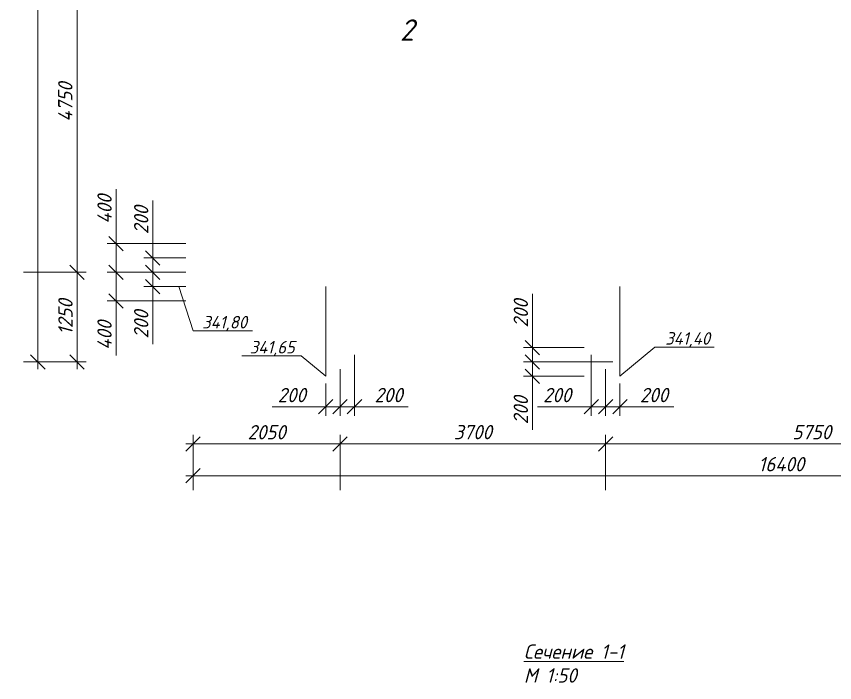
# Model space of a CAD drawing. Header units: millimetres. Extents: x 339888 to 1025294, y -263818 to -40540.
# Drawn here: x 932556 to 943964, y -229603 to -220307 of the extents above; entities that cross this region are included whole.
import ezdxf
from ezdxf import colors
from ezdxf.entities.mleader import LeaderData, LeaderLine
from ezdxf.math import Vec2, Vec3

# ---------------------------------------------------------------- set-up
doc = ezdxf.new("R2010")
doc.units = ezdxf.units.MM
doc.layers.get('0').update_dxf_attribs({"lineweight": 15})
for name, color, linetype, lineweight in [('0 @ 100', 7, 'Continuous', 15), ('0 @ 50', 7, 'Continuous', 15), ('Размеры', 250, 'Continuous', 18), ('Размеры @ 100', 250, 'Continuous', 18)]:
    doc.layers.add(name, color=color, linetype=linetype, lineweight=lineweight)
doc.styles.add('ГОСТ 2', font='GOST_Common Italic.ttf', dxfattribs={"height": 2})
doc.styles.add('ГОСТ 2.5', font='GOST_Common Italic.ttf', dxfattribs={"height": 2.5})
doc.styles.add('ГОСТ 3', font='GOST_Common Italic.ttf', dxfattribs={"height": 3})
doc.dimstyles.new('ГОСТ_2К', dxfattribs={"dimtxt": 2, "dimasz": 2, "dimexe": 1.25, "dimexo": 1, "dimtad": 1, "dimdec": 0, "dimtxsty": 'ГОСТ 2', "dimblk": 'OBLIQUE', "dimcen": -2.5, "dimdle": 1, "dimclrd": 251, "dimclre": 251, "dimclrt": 256, "dimadec": 1, "dimazin": 0, "dimtfac": 1, "dimtdec": 0, "dimtmove": 0, "dimatfit": 3, "dimfxl": 1, "dimlwd": 15, "dimlwe": 15, "dimarcsym": 1})

# ---------------------------------------------------------------- blocks, each defined once
blk = doc.blocks.new('_Oblique')
at = {"color": 0, "linetype": 'ByBlock', "lineweight": -2}
blk.add_line((-0.5, -0.5), (0.5, 0.5), dxfattribs=at)
blk = doc.blocks.new('*D372')
at = {"layer": 'Defpoints', "color": 0, "lineweight": 15, "transparency": 16777216}
for p in [(937070, -226272), (935020, -227017), (937070, -227017)]:
    blk.add_point(p, dxfattribs=at)
at = {"layer": 'Размеры', "color": 251, "lineweight": 15, "transparency": 16777216}
for p, q in [((935020, -226917), (935020, -226147)), ((937070, -226917), (937070, -226147)), ((934920, -226272), (937170, -226272))]:
    blk.add_line(p, q, dxfattribs=at)
at = {"layer": 'Размеры', "color": 251, "lineweight": 15, "transparency": 16777216, "xscale": 200, "yscale": 200, "zscale": 200, "rotation": 180}
blk.add_blockref('_Oblique', (935020, -226272), dxfattribs=at)
at = {"layer": 'Размеры', "color": 251, "lineweight": 15, "transparency": 16777216, "xscale": 200, "yscale": 200, "zscale": 200}
blk.add_blockref('_Oblique', (937070, -226272), dxfattribs=at)
at = {"layer": 'Размеры', "transparency": 16777216, "insert": (936045, -226109), "char_height": 200, "attachment_point": 5, "style": 'ГОСТ 2'}
blk.add_mtext('2050', dxfattribs=at)
blk = doc.blocks.new('*D371')
at = {"layer": 'Defpoints', "color": 0, "lineweight": 15, "transparency": 16777216}
for p in [(940770, -226272), (937070, -227017), (940770, -227017)]:
    blk.add_point(p, dxfattribs=at)
at = {"layer": 'Размеры', "color": 251, "lineweight": 15, "transparency": 16777216}
for p, q in [((937070, -226917), (937070, -226147)), ((940770, -226917), (940770, -226147)), ((936970, -226272), (940870, -226272))]:
    blk.add_line(p, q, dxfattribs=at)
at = {"layer": 'Размеры', "color": 251, "lineweight": 15, "transparency": 16777216, "xscale": 200, "yscale": 200, "zscale": 200, "rotation": 180}
blk.add_blockref('_Oblique', (937070, -226272), dxfattribs=at)
at = {"layer": 'Размеры', "color": 251, "lineweight": 15, "transparency": 16777216, "xscale": 200, "yscale": 200, "zscale": 200}
blk.add_blockref('_Oblique', (940770, -226272), dxfattribs=at)
at = {"layer": 'Размеры', "transparency": 16777216, "insert": (938920, -226108), "char_height": 200, "attachment_point": 5, "style": 'ГОСТ 2'}
blk.add_mtext('3700', dxfattribs=at)
blk = doc.blocks.new('*D321')
at = {"layer": 'Defpoints', "color": 0, "lineweight": 15, "transparency": 16777216}
for p in [(946520, -226272), (940770, -227017), (946520, -227017)]:
    blk.add_point(p, dxfattribs=at)
at = {"layer": 'Размеры', "color": 251, "lineweight": 15, "transparency": 16777216}
for p, q in [((940770, -226917), (940770, -226147)), ((946520, -226917), (946520, -226147)), ((940670, -226272), (946620, -226272))]:
    blk.add_line(p, q, dxfattribs=at)
at = {"layer": 'Размеры', "color": 251, "lineweight": 15, "transparency": 16777216, "xscale": 200, "yscale": 200, "zscale": 200, "rotation": 180}
blk.add_blockref('_Oblique', (940770, -226272), dxfattribs=at)
at = {"layer": 'Размеры', "color": 251, "lineweight": 15, "transparency": 16777216, "xscale": 200, "yscale": 200, "zscale": 200}
blk.add_blockref('_Oblique', (946520, -226272), dxfattribs=at)
at = {"layer": 'Размеры', "transparency": 16777216, "insert": (943645, -226108), "char_height": 200, "attachment_point": 5, "style": 'ГОСТ 2'}
blk.add_mtext('5750', dxfattribs=at)
blk = doc.blocks.new('*D368')
at = {"layer": 'Defpoints', "color": 0, "lineweight": 15, "transparency": 16777216}
for p in [(935020, -226717), (935020, -227017), (951420, -227017)]:
    blk.add_point(p, dxfattribs=at)
at = {"layer": 'Размеры', "color": 251, "lineweight": 15, "transparency": 16777216}
for p, q in [((935020, -226917), (935020, -226592)), ((951420, -226917), (951420, -226592)), ((951520, -226717), (934920, -226717))]:
    blk.add_line(p, q, dxfattribs=at)
at = {"layer": 'Размеры', "color": 251, "lineweight": 15, "transparency": 16777216, "xscale": 200, "yscale": 200, "zscale": 200, "rotation": 180}
blk.add_blockref('_Oblique', (935020, -226717), dxfattribs=at)
at = {"layer": 'Размеры', "color": 251, "lineweight": 15, "transparency": 16777216, "xscale": 200, "yscale": 200, "zscale": 200}
blk.add_blockref('_Oblique', (951420, -226717), dxfattribs=at)
at = {"layer": 'Размеры', "transparency": 16777216, "insert": (943220, -226555), "char_height": 200, "attachment_point": 5, "style": 'ГОСТ 2'}
blk.add_mtext('16400', dxfattribs=at)
blk = doc.blocks.new('*D367')
at = {"layer": 'Defpoints', "color": 0, "lineweight": 15, "transparency": 16777216}
for p in [(932556, -223878), (933402, -223878), (932556, -225128)]:
    blk.add_point(p, dxfattribs=at)
at = {"layer": 'Размеры', "color": 251, "lineweight": 15, "transparency": 16777216}
for p, q in [((933402, -225228), (933402, -223778)), ((932656, -223878), (933527, -223878)), ((932656, -225128), (933527, -225128))]:
    blk.add_line(p, q, dxfattribs=at)
at = {"layer": 'Размеры', "color": 251, "lineweight": 15, "transparency": 16777216, "xscale": 200, "yscale": 200, "zscale": 200}
for p, rotation in [((933402, -223878), 90), ((933402, -225128), 270)]:
    blk.add_blockref('_Oblique', p, dxfattribs=dict(at, rotation=rotation))
at = {"layer": 'Размеры', "transparency": 16777216, "insert": (933240, -224503), "char_height": 200, "attachment_point": 5, "rotation": 90, "style": 'ГОСТ 2'}
blk.add_mtext('1250', dxfattribs=at)
blk = doc.blocks.new('*D366')
at = {"layer": 'Defpoints', "color": 0, "lineweight": 15, "transparency": 16777216}
for p in [(932556, -219128), (933402, -219128), (932556, -223878)]:
    blk.add_point(p, dxfattribs=at)
at = {"layer": 'Размеры', "color": 251, "lineweight": 15, "transparency": 16777216}
for p, q in [((933402, -223978), (933402, -219028)), ((932656, -219128), (933527, -219128)), ((932656, -223878), (933527, -223878))]:
    blk.add_line(p, q, dxfattribs=at)
at = {"layer": 'Размеры', "color": 251, "lineweight": 15, "transparency": 16777216, "xscale": 200, "yscale": 200, "zscale": 200}
for p, rotation in [((933402, -219128), 90), ((933402, -223878), 270)]:
    blk.add_blockref('_Oblique', p, dxfattribs=dict(at, rotation=rotation))
at = {"layer": 'Размеры', "transparency": 16777216, "insert": (933238, -221503), "char_height": 200, "attachment_point": 5, "rotation": 90, "style": 'ГОСТ 2'}
blk.add_mtext('4750', dxfattribs=at)
blk = doc.blocks.new('*D364')
at = {"color": 251, "lineweight": 15, "transparency": 16777216}
for p, q in [((932855, -225228), (932855, -214278)), ((932656, -214378), (932980, -214378)), ((932656, -225128), (932980, -225128))]:
    blk.add_line(p, q, dxfattribs=at)
at = {"layer": 'Defpoints', "color": 0, "lineweight": 15, "transparency": 16777216}
for p in [(932556, -214378), (932855, -214378), (932556, -225128)]:
    blk.add_point(p, dxfattribs=at)
at = {"color": 251, "lineweight": 15, "transparency": 16777216, "xscale": 200, "yscale": 200, "zscale": 200}
for p, rotation in [((932855, -214378), 90), ((932855, -225128), 270)]:
    blk.add_blockref('_Oblique', p, dxfattribs=dict(at, rotation=rotation))
at = {"transparency": 16777216, "insert": (932691, -218662), "char_height": 200, "attachment_point": 5, "rotation": 90, "style": 'ГОСТ 2'}
blk.add_mtext('10750', dxfattribs=at)
blk = doc.blocks.new('_None')
blk = doc.blocks.new('*D353')
at = {"color": 251, "lineweight": 15, "transparency": 16777216}
for p, q in [((934458, -223678), (934458, -222875)), ((934920, -223678), (934333, -223678)), ((934458, -223978), (934458, -223678)), ((934920, -223878), (934333, -223878))]:
    blk.add_line(p, q, dxfattribs=at)
at = {"layer": 'Defpoints', "color": 0, "lineweight": 15, "transparency": 16777216}
for p in [(934458, -223678), (935020, -223678), (935020, -223878)]:
    blk.add_point(p, dxfattribs=at)
at = {"color": 251, "lineweight": 15, "transparency": 16777216, "xscale": 200, "yscale": 200, "zscale": 200}
for p, rotation in [((934458, -223678), 90), ((934458, -223878), 270)]:
    blk.add_blockref('_Oblique', p, dxfattribs=dict(at, rotation=rotation))
at = {"transparency": 16777216, "insert": (934296, -223150), "char_height": 200, "attachment_point": 5, "rotation": 90, "style": 'ГОСТ 2'}
blk.add_mtext('200', dxfattribs=at)
blk = doc.blocks.new('*D352')
at = {"color": 251, "lineweight": 15, "transparency": 16777216}
for p, q in [((933947, -223478), (933947, -222718)), ((934920, -223478), (933822, -223478)), ((933947, -223978), (933947, -223478)), ((934920, -223878), (933822, -223878))]:
    blk.add_line(p, q, dxfattribs=at)
at = {"layer": 'Defpoints', "color": 0, "lineweight": 15, "transparency": 16777216}
for p in [(933947, -223478), (935020, -223478), (935020, -223878)]:
    blk.add_point(p, dxfattribs=at)
at = {"color": 251, "lineweight": 15, "transparency": 16777216, "xscale": 200, "yscale": 200, "zscale": 200}
for p, rotation in [((933947, -223478), 90), ((933947, -223878), 270)]:
    blk.add_blockref('_Oblique', p, dxfattribs=dict(at, rotation=rotation))
at = {"transparency": 16777216, "insert": (933785, -222998), "char_height": 200, "attachment_point": 5, "rotation": 90, "style": 'ГОСТ 2'}
blk.add_mtext('400', dxfattribs=at)
blk = doc.blocks.new('*D351')
at = {"color": 251, "lineweight": 15, "transparency": 16777216}
for p, q in [((934458, -223778), (934458, -224078)), ((934920, -223878), (934333, -223878)), ((934920, -224078), (934333, -224078)), ((934458, -224078), (934458, -224881))]:
    blk.add_line(p, q, dxfattribs=at)
at = {"layer": 'Defpoints', "color": 0, "lineweight": 15, "transparency": 16777216}
for p in [(935020, -223878), (934458, -224078), (935020, -224078)]:
    blk.add_point(p, dxfattribs=at)
at = {"color": 251, "lineweight": 15, "transparency": 16777216, "xscale": 200, "yscale": 200, "zscale": 200}
for p, rotation in [((934458, -223878), 90), ((934458, -224078), 270)]:
    blk.add_blockref('_Oblique', p, dxfattribs=dict(at, rotation=rotation))
at = {"transparency": 16777216, "insert": (934296, -224606), "char_height": 200, "attachment_point": 5, "rotation": 90, "style": 'ГОСТ 2'}
blk.add_mtext('200', dxfattribs=at)
blk = doc.blocks.new('*D350')
at = {"color": 251, "lineweight": 15, "transparency": 16777216}
for p, q in [((933947, -223778), (933947, -224278)), ((934920, -223878), (933822, -223878)), ((934920, -224278), (933822, -224278)), ((933947, -224278), (933947, -225037))]:
    blk.add_line(p, q, dxfattribs=at)
at = {"layer": 'Defpoints', "color": 0, "lineweight": 15, "transparency": 16777216}
for p in [(935020, -223878), (933947, -224278), (935020, -224278)]:
    blk.add_point(p, dxfattribs=at)
at = {"color": 251, "lineweight": 15, "transparency": 16777216, "xscale": 200, "yscale": 200, "zscale": 200}
for p, rotation in [((933947, -223878), 90), ((933947, -224278), 270)]:
    blk.add_blockref('_Oblique', p, dxfattribs=dict(at, rotation=rotation))
at = {"transparency": 16777216, "insert": (933785, -224758), "char_height": 200, "attachment_point": 5, "rotation": 90, "style": 'ГОСТ 2'}
blk.add_mtext('400', dxfattribs=at)
blk = doc.blocks.new('*D329')
at = {"color": 251, "lineweight": 15, "transparency": 16777216}
for p, q in [((940770, -225428), (940770, -225879)), ((940970, -225428), (940970, -225879)), ((940670, -225754), (940970, -225754)), ((940970, -225754), (941720, -225754))]:
    blk.add_line(p, q, dxfattribs=at)
at = {"layer": 'Defpoints', "color": 0, "lineweight": 15, "transparency": 16777216}
for p in [(940770, -225328), (940970, -225328), (940970, -225754)]:
    blk.add_point(p, dxfattribs=at)
at = {"color": 251, "lineweight": 15, "transparency": 16777216, "xscale": 200, "yscale": 200, "zscale": 200, "rotation": 180}
blk.add_blockref('_Oblique', (940770, -225754), dxfattribs=at)
at = {"color": 251, "lineweight": 15, "transparency": 16777216, "xscale": 200, "yscale": 200, "zscale": 200}
blk.add_blockref('_Oblique', (940970, -225754), dxfattribs=at)
at = {"transparency": 16777216, "insert": (941445, -225591), "char_height": 200, "attachment_point": 5, "style": 'ГОСТ 2'}
blk.add_mtext('200', dxfattribs=at)
blk = doc.blocks.new('*D328')
at = {"color": 251, "lineweight": 15, "transparency": 16777216}
for p, q in [((939751, -224928), (939751, -224178)), ((940470, -224928), (939626, -224928)), ((939751, -225228), (939751, -224928)), ((940870, -225128), (939626, -225128))]:
    blk.add_line(p, q, dxfattribs=at)
at = {"layer": 'Defpoints', "color": 0, "lineweight": 15, "transparency": 16777216}
for p in [(939751, -224928), (940570, -224928), (940970, -225128)]:
    blk.add_point(p, dxfattribs=at)
at = {"color": 251, "lineweight": 15, "transparency": 16777216, "xscale": 200, "yscale": 200, "zscale": 200}
for p, rotation in [((939751, -224928), 90), ((939751, -225128), 270)]:
    blk.add_blockref('_Oblique', p, dxfattribs=dict(at, rotation=rotation))
at = {"transparency": 16777216, "insert": (939589, -224453), "char_height": 200, "attachment_point": 5, "rotation": 90, "style": 'ГОСТ 2'}
blk.add_mtext('200', dxfattribs=at)
blk = doc.blocks.new('*D327')
at = {"color": 251, "lineweight": 15, "transparency": 16777216}
for p, q in [((939751, -225028), (939751, -225328)), ((940470, -225128), (939626, -225128)), ((940470, -225328), (939626, -225328)), ((939751, -225328), (939751, -226078))]:
    blk.add_line(p, q, dxfattribs=at)
at = {"layer": 'Defpoints', "color": 0, "lineweight": 15, "transparency": 16777216}
for p in [(940570, -225128), (939751, -225328), (940570, -225328)]:
    blk.add_point(p, dxfattribs=at)
at = {"color": 251, "lineweight": 15, "transparency": 16777216, "xscale": 200, "yscale": 200, "zscale": 200}
for p, rotation in [((939751, -225128), 90), ((939751, -225328), 270)]:
    blk.add_blockref('_Oblique', p, dxfattribs=dict(at, rotation=rotation))
at = {"transparency": 16777216, "insert": (939589, -225803), "char_height": 200, "attachment_point": 5, "rotation": 90, "style": 'ГОСТ 2'}
blk.add_mtext('200', dxfattribs=at)
blk = doc.blocks.new('*D326')
at = {"color": 251, "lineweight": 15, "transparency": 16777216}
for p, q in [((940570, -225028), (940570, -225879)), ((940770, -225228), (940770, -225879)), ((940570, -225754), (939820, -225754)), ((940870, -225754), (940570, -225754))]:
    blk.add_line(p, q, dxfattribs=at)
at = {"layer": 'Defpoints', "color": 0, "lineweight": 15, "transparency": 16777216}
for p in [(940570, -224928), (940770, -225128), (940570, -225754)]:
    blk.add_point(p, dxfattribs=at)
at = {"color": 251, "lineweight": 15, "transparency": 16777216, "xscale": 200, "yscale": 200, "zscale": 200, "rotation": 180}
blk.add_blockref('_Oblique', (940570, -225754), dxfattribs=at)
at = {"color": 251, "lineweight": 15, "transparency": 16777216, "xscale": 200, "yscale": 200, "zscale": 200}
blk.add_blockref('_Oblique', (940770, -225754), dxfattribs=at)
at = {"transparency": 16777216, "insert": (940095, -225591), "char_height": 200, "attachment_point": 5, "style": 'ГОСТ 2'}
blk.add_mtext('200', dxfattribs=at)
blk = doc.blocks.new('*D325')
at = {"color": 251, "lineweight": 15, "transparency": 16777216}
for p, q in [((936870, -225428), (936870, -225879)), ((937070, -225428), (937070, -225879)), ((936870, -225754), (936120, -225754)), ((937170, -225754), (936870, -225754))]:
    blk.add_line(p, q, dxfattribs=at)
at = {"layer": 'Defpoints', "color": 0, "lineweight": 15, "transparency": 16777216}
for p in [(936870, -225328), (937070, -225328), (936870, -225754)]:
    blk.add_point(p, dxfattribs=at)
at = {"color": 251, "lineweight": 15, "transparency": 16777216, "xscale": 200, "yscale": 200, "zscale": 200, "rotation": 180}
blk.add_blockref('_Oblique', (936870, -225754), dxfattribs=at)
at = {"color": 251, "lineweight": 15, "transparency": 16777216, "xscale": 200, "yscale": 200, "zscale": 200}
blk.add_blockref('_Oblique', (937070, -225754), dxfattribs=at)
at = {"transparency": 16777216, "insert": (936395, -225591), "char_height": 200, "attachment_point": 5, "style": 'ГОСТ 2'}
blk.add_mtext('200', dxfattribs=at)
blk = doc.blocks.new('*D324')
at = {"color": 251, "lineweight": 15, "transparency": 16777216}
for p, q in [((937270, -225028), (937270, -225879)), ((937070, -225228), (937070, -225879)), ((936970, -225754), (937270, -225754)), ((937270, -225754), (938020, -225754))]:
    blk.add_line(p, q, dxfattribs=at)
at = {"layer": 'Defpoints', "color": 0, "lineweight": 15, "transparency": 16777216}
for p in [(937270, -224928), (937070, -225128), (937270, -225754)]:
    blk.add_point(p, dxfattribs=at)
at = {"color": 251, "lineweight": 15, "transparency": 16777216, "xscale": 200, "yscale": 200, "zscale": 200, "rotation": 180}
blk.add_blockref('_Oblique', (937070, -225754), dxfattribs=at)
at = {"color": 251, "lineweight": 15, "transparency": 16777216, "xscale": 200, "yscale": 200, "zscale": 200}
blk.add_blockref('_Oblique', (937270, -225754), dxfattribs=at)
at = {"transparency": 16777216, "insert": (937745, -225591), "char_height": 200, "attachment_point": 5, "style": 'ГОСТ 2'}
blk.add_mtext('200', dxfattribs=at)

msp = doc.modelspace()

# ---------------------------------------------------------------- texts
at = {"layer": '0 @ 100', "style": 'ГОСТ 3'}
msp.add_text('2', height=300, dxfattribs=at).set_placement((937903.72703, -220648.34494))
at = {"layer": '0 @ 50', "insert": (939423.3942, -229069.45421), "char_height": 200, "attachment_point": 1, "style": 'ГОСТ 3'}
msp.add_mtext_dynamic_manual_height_columns('\\pi207.94;{\\LСечение 1-1\\P\\pi573.77;}М 1:50', width=1848.1481575, gutter_width=750, heights=[0], dxfattribs=at)

# ---------------------------------------------------------------- dimensions: what is measured, and where the dimension line sits
at = {"layer": '0 @ 100'}
for base, p1, p2, angle, picture, middle in [((932854.93439, -214377.6781), (932555.69835, -225127.6781), (932555.69835, -214377.6781), 90, '*D364', (932854.93439, -218662.43263)), ((934458.38985, -223677.6781), (935019.88881, -223877.6781), (935019.88881, -223677.6781), 90, '*D353', (934458.38985, -223149.6478)), ((934458.38985, -224077.6781), (935019.88881, -223877.6781), (935019.88881, -224077.6781), 270, '*D351', (934458.38985, -224605.70841))]:
    dim = msp.add_linear_dim(base=base, p1=p1, p2=p2, angle=angle, dimstyle='ГОСТ_2К', override={"dimscale": 100, "dimtix": 0, "dimtofl": 1, "dimtmove": 0, "dimatfit": 3}, dxfattribs=at)
    dim.commit()
    dim.dimension.update_dxf_attribs({"geometry": picture, "text_midpoint": middle, "dimtype": 160})
for base, p1, p2, angle, picture, middle in [((933947.4241, -223477.6781), (935019.88881, -223877.6781), (935019.88881, -223477.6781), 90, '*D352', (933784.9241, -222997.82962)), ((933947.4241, -224277.6781), (935019.88881, -223877.6781), (935019.88881, -224277.6781), 270, '*D350', (933784.9241, -224757.52659)), ((939751.49756, -224927.6781), (940969.88881, -225127.6781), (940569.88881, -224927.6781), 90, '*D328', (939588.99756, -224452.75386)), ((937269.88881, -225753.53859), (937069.88881, -225127.6781), (937269.88881, -224927.6781), 180, '*D324', (937744.81305, -225591.03859)), ((939751.49756, -225327.6781), (940569.88881, -225127.6781), (940569.88881, -225327.6781), 90, '*D327', (939588.99756, -225802.60235)), ((936869.88881, -225753.53859), (937069.88881, -225327.6781), (936869.88881, -225327.6781), 180, '*D325', (936394.96457, -225591.03859))]:
    dim = msp.add_linear_dim(base=base, p1=p1, p2=p2, angle=angle, dimstyle='ГОСТ_2К', override={"dimscale": 100, "dimtix": 0, "dimtofl": 1, "dimtmove": 0, "dimatfit": 3}, dxfattribs=at)
    dim.commit()
    dim.dimension.update_dxf_attribs({"geometry": picture, "text_midpoint": middle})
for base, p1, p2, picture, middle in [((940569.88881, -225753.53859), (940769.88881, -225127.6781), (940569.88881, -224927.6781), '*D326', (940094.96457, -225591.03859)), ((940969.88881, -225753.53859), (940769.88881, -225327.6781), (940969.88881, -225327.6781), '*D329', (941444.81305, -225591.03859))]:
    dim = msp.add_linear_dim(base=base, p1=p1, p2=p2, dimstyle='ГОСТ_2К', override={"dimscale": 100, "dimtix": 0, "dimtofl": 1, "dimtmove": 0, "dimatfit": 3}, dxfattribs=at)
    dim.commit()
    dim.dimension.update_dxf_attribs({"geometry": picture, "text_midpoint": middle})
at = {"layer": 'Размеры @ 100'}
for base, p1, p2, override, picture, middle in [((933402.12319, -219127.6781), (932555.69835, -223877.6781), (932555.69835, -219127.6781), {"dimscale": 100, "dimtix": 0, "dimtofl": 1, "dimtmove": 1, "dimatfit": 3}, '*D366', (933238.33532, -221502.6781)), ((933402.12319, -223877.6781), (932555.69835, -225127.6781), (932555.69835, -223877.6781), {"dimscale": 100, "dimtix": 0, "dimtofl": 1, "dimtmove": 0, "dimatfit": 3}, '*D367', (933239.62319, -224502.6781))]:
    dim = msp.add_linear_dim(base=base, p1=p1, p2=p2, angle=90, dimstyle='ГОСТ_2К', override=override, dxfattribs=at)
    dim.commit()
    dim.dimension.update_dxf_attribs({"geometry": picture, "text_midpoint": middle})
for base, p1, p2, override, picture, middle in [((937069.88881, -226271.65363), (935019.88881, -227016.93219), (937069.88881, -227016.93219), {"dimscale": 100, "dimtix": 0, "dimtofl": 1, "dimtmove": 0, "dimatfit": 3}, '*D372', (936044.88881, -226109.15363)), ((940769.88881, -226271.65363), (937069.88881, -227016.93219), (940769.88881, -227016.93219), {"dimscale": 100, "dimtix": 0, "dimtofl": 1, "dimtmove": 1, "dimatfit": 3}, '*D371', (938919.88881, -226107.86575)), ((946519.88881, -226271.65363), (940769.88881, -227016.93219), (946519.88881, -227016.93219), {"dimscale": 100, "dimtix": 0, "dimtofl": 1, "dimtmove": 1, "dimatfit": 3}, '*D321', (943644.88881, -226107.86575)), ((935019.88881, -226717.20302), (951419.88881, -227016.93219), (935019.88881, -227016.93219), {"dimscale": 100, "dimtix": 0, "dimtofl": 1, "dimtmove": 1, "dimatfit": 3}, '*D368', (943219.88881, -226554.70302))]:
    dim = msp.add_linear_dim(base=base, p1=p1, p2=p2, dimstyle='ГОСТ_2К', override=override, dxfattribs=at)
    dim.commit()
    dim.dimension.update_dxf_attribs({"geometry": picture, "text_midpoint": middle})

# ---------------------------------------------------------------- leaders
at = {"layer": '0 @ 50', "color": 5}
ml = msp.add_multileader_mtext('Standard', dxfattribs=at)
ml.set_content('{\\fGOST Common|b1|i1|c204|p34;341,80}', color=5, style='ГОСТ 2.5')
ml.set_leader_properties(color=251, linetype='ByLayer', lineweight=15)
ml.set_arrow_properties(name='NONE')
ml.build(insert=Vec2(0, 0))
ml.multileader.update_dxf_attribs({"text_left_attachment_type": 6, "text_right_attachment_type": 6, "dogleg_length": 0.85151, "arrow_head_size": 0, "scale": 50})
ctx = ml.context
ctx.base_point, ctx.scale, ctx.char_height, ctx.arrow_head_size, ctx.landing_gap_size, ctx.plane_origin = Vec3(935062.4643, -224696.48631), 50, 175, 0, 50, Vec3(934819.88881, -224077.6781)
ctx.left_attachment, ctx.right_attachment, ctx.text_align_type = 6, 6, 2
notes = []
notes.append((ctx, [(1, (1, 1, 0), (935019.88881, -224696.48631), (1, 0), 42.57549, [(0, [(934819.88881, -224077.6781)], 0, [])])]))
ctx.mtext.insert, ctx.mtext.alignment, ctx.mtext.flow_direction = Vec3(935770.49062, -224486.48631), 3, 5
ml = msp.add_multileader_mtext('Standard', dxfattribs=at)
ml.set_content('{\\fGOST Common|b1|i1|c204|p34;341,65}', color=5, style='ГОСТ 2.5')
ml.set_leader_properties(color=251, linetype='ByLayer', lineweight=15)
ml.set_arrow_properties(name='NONE')
ml.build(insert=Vec2(0, 0))
ml.multileader.update_dxf_attribs({"text_left_attachment_type": 6, "text_right_attachment_type": 6, "dogleg_length": 0.85151, "arrow_head_size": 0, "scale": 50})
ctx = ml.context
ctx.base_point, ctx.scale, ctx.char_height, ctx.arrow_head_size, ctx.landing_gap_size, ctx.plane_origin = Vec3(935722.8537, -225045.57108), 50, 175, 0, 50, Vec3(936869.88881, -224077.6781)
ctx.left_attachment, ctx.right_attachment, ctx.text_align_type = 6, 6, 2
notes.append((ctx, [(1, (1, 1, 0), (936528.45551, -225045.57108), (-1, 0), 42.57549, [(1, [(936869.88881, -224077.6781), (936869.88881, -225327.6781)], 0, [])])]))
ctx.mtext.insert, ctx.mtext.alignment, ctx.mtext.flow_direction = Vec3(936435.88002, -224835.57108), 3, 5
ml = msp.add_multileader_mtext('Standard', dxfattribs=at)
ml.set_content('{\\fGOST Common|b1|i1|c204|p34;341,40}', color=5, style='ГОСТ 2.5')
ml.set_leader_properties(color=251, linetype='ByLayer', lineweight=15)
ml.set_arrow_properties(name='NONE')
ml.build(insert=Vec2(0, 0))
ml.multileader.update_dxf_attribs({"text_left_attachment_type": 6, "text_right_attachment_type": 6, "dogleg_length": 0.85151, "arrow_head_size": 0, "scale": 50})
ctx = ml.context
ctx.base_point, ctx.scale, ctx.char_height, ctx.arrow_head_size, ctx.landing_gap_size, ctx.plane_origin = Vec3(941500.44194, -224922.88017), 50, 175, 0, 50, Vec3(940969.88881, -224077.6781)
ctx.left_attachment, ctx.right_attachment, ctx.text_align_type = 6, 6, 2
notes.append((ctx, [(0, (1, 1, 0), (941457.86645, -224922.88017), (1, 0), 42.57549, [(1, [(940969.88881, -224077.6781), (940969.88881, -225327.6781)], 0, [])])]))
ctx.mtext.insert, ctx.mtext.alignment, ctx.mtext.flow_direction = Vec3(942226.09984, -224712.88017), 3, 5
for ctx, leaders in notes:
    for number, flags, end, landing, length, lines in leaders:
        leader = LeaderData()
        leader.index, (leader.has_last_leader_line, leader.has_dogleg_vector, leader.attachment_direction) = number, flags
        leader.last_leader_point, leader.dogleg_vector, leader.dogleg_length = Vec3(end), Vec3(landing), length
        for number, points, colour, breaks in lines:
            line = LeaderLine()
            line.index, line.vertices, line.color, line.breaks = number, Vec3.list(points), colors.encode_raw_color(colour), breaks
            leader.lines.append(line)
        ctx.leaders.append(leader)

doc.saveas('drawing.dxf')
